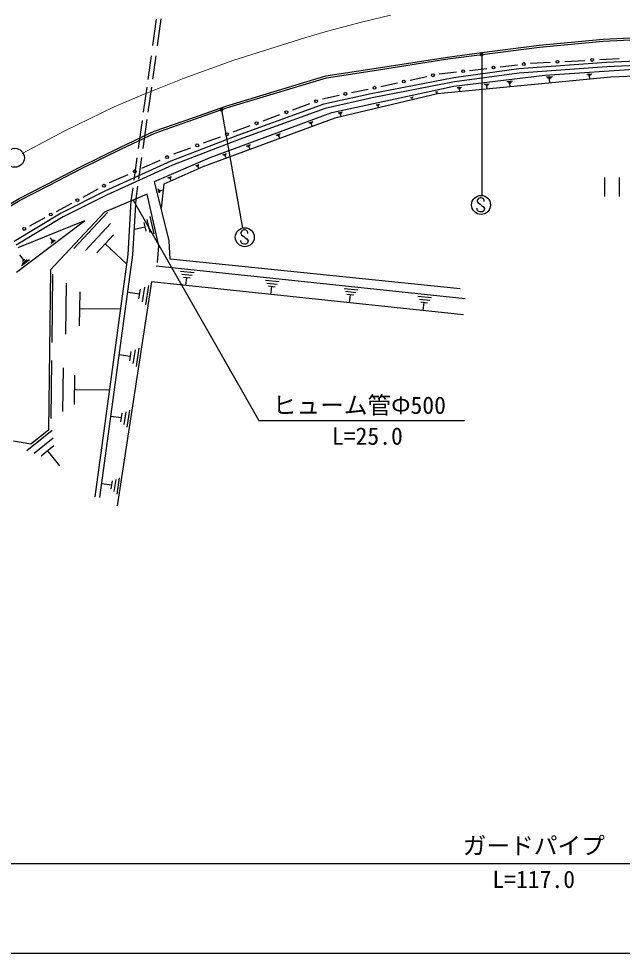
# Model space of a CAD drawing. Units: millimetres, scale not verified. Extents: x 40000 to 680000, y 20000 to 380000.
# Drawn here: x 173466 to 237173, y 205000 to 303669 of the extents above; entities that cross this region are included whole.
import ezdxf
from ezdxf.enums import TextEntityAlignment as Align

# ---------------------------------------------------------------- set-up
doc = ezdxf.new("R2010")
doc.units = ezdxf.units.MM
doc.header["$LTSCALE"] = 1000
doc.linetypes.add('CHAIN', pattern=[18.5, 12, -1.5, 3.5, -1.5])
for name, color, linetype, lineweight in [('M-BGD', 7, 'Continuous', 25), ('M-BMK', 2, 'CHAIN', 13), ('M-BMK-SRVR', 3, 'Continuous', 25), ('M-STR-STR3', 7, 'Continuous', 25), ('M-STR-STRC', 7, 'Continuous', 25), ('M-TTL-BAND', 7, 'Continuous', 25)]:
    doc.layers.add(name, color=color, linetype=linetype, lineweight=lineweight)
doc.styles.add('ＭＳ ゴシック', font='')
doc.styles.get('ＭＳ ゴシック').set_extended_font_data('MS Gothic')

# ---------------------------------------------------------------- blocks, each defined once
blk = doc.blocks.new('filled_dot')
at = {"color": 0, "linetype": 'Continuous', "lineweight": -2, "const_width": 1.25}
blk.add_lwpolyline([(-0.625, 0, 1), (0.625, 0, 1)], format="xyb", close=True, dxfattribs=at)

msp = doc.modelspace()

# ---------------------------------------------------------------- linework, layer by layer
at = {"layer": 'M-BGD'}
for p, q in [((187619, 300827), (188007, 303617)), ((188115, 300809), (188514, 303656)), ((228400, 300867), (235137, 301494)), ((228422, 300668), (235151, 301294)), ((235137, 301494), (242500, 301859)), ((235151, 301294), (242509, 301660)), ((218740, 299614), (222343, 300084)), ((222343, 300084), (228400, 300867)), ((222369, 299885), (228422, 300668)), ((187123, 297256), (187469, 299749)), ((187620, 297271), (187966, 299740)), ((210750, 298361), (218740, 299614)), ((210780, 298163), (218768, 299416)), ((218768, 299416), (222369, 299885)), ((235515, 299038), (226255, 298370)), ((227471, 298964), (229557, 299076)), ((231121, 299160), (233207, 299271)), ((234771, 299355), (236857, 299467)), ((245220, 299483), (235515, 299038)), ((245239, 299034), (235541, 298589)), ((205893, 297629), (210750, 298361)), ((205937, 297434), (210780, 298163)), ((217853, 297839), (219685, 298054)), ((226255, 298370), (219400, 297435)), ((221059, 298214), (222891, 298428)), ((224265, 298589), (226097, 298803)), ((235541, 298589), (226302, 297922)), ((228993, 297722), (241551, 298554)), ((252377, 298127), (235978, 297488)), ((195345, 294444), (205893, 297629)), ((195407, 294254), (205937, 297434)), ((219400, 297435), (210674, 295744)), ((214770, 297180), (216532, 297557)), ((235978, 297488), (217662, 295720)), ((219377, 296550), (228993, 297722)), ((226302, 297922), (219473, 296991)), ((224972, 297032), (225582, 297102)), ((225092, 296952), (225492, 297002)), ((229122, 297532), (229812, 297572)), ((229252, 297442), (229702, 297462)), ((229372, 297342), (229582, 297352)), ((229512, 296862), (229482, 297352)), ((233412, 297812), (233972, 297852)), ((233522, 297742), (233882, 297762)), ((233622, 297662), (233792, 297672)), ((233732, 297272), (233712, 297672)), ((186643, 293807), (187011, 296451)), ((187136, 293814), (187501, 296424)), ((206499, 293778), (219377, 296550)), ((208603, 295861), (210365, 296238)), ((219473, 296991), (210766, 295303)), ((211687, 296521), (213448, 296897)), ((219732, 296392), (220202, 296452)), ((219822, 296332), (220132, 296372)), ((219912, 296272), (220052, 296292)), ((220022, 295952), (219982, 296282)), ((222582, 296742), (223122, 296802)), ((222692, 296672), (223042, 296712)), ((222792, 296602), (222962, 296622)), ((222922, 296232), (222882, 296612)), ((225212, 296872), (225392, 296902)), ((225352, 296462), (225302, 296892)), ((205520, 295202), (207282, 295579)), ((210674, 295744), (205688, 294631)), ((210766, 295303), (205814, 294198)), ((217662, 295720), (206830, 293163)), ((214822, 295362), (215112, 295432)), ((214882, 295332), (215072, 295382)), ((214942, 295302), (215032, 295322)), ((215032, 295102), (214992, 295312)), ((217442, 295932), (217682, 295982)), ((217492, 295902), (217652, 295942)), ((217542, 295872), (217612, 295892)), ((217612, 295712), (217582, 295882)), ((191950, 293243), (195345, 294444)), ((192017, 293054), (195407, 294254)), ((205688, 294631), (196562, 291337)), ((205814, 294198), (196720, 290915)), ((202386, 294039), (204177, 294703)), ((211182, 294582), (211562, 294662)), ((211262, 294542), (211512, 294592)), ((211342, 294502), (211452, 294522)), ((211452, 294252), (211402, 294512)), ((187773, 291781), (191950, 293243)), ((187849, 291595), (192017, 293054)), ((206830, 293163), (192913, 288047)), ((193685, 289002), (206499, 293778)), ((199253, 292875), (201043, 293540)), ((207182, 293722), (207632, 293822)), ((207272, 293672), (207572, 293742)), ((207362, 293622), (207502, 293652)), ((207502, 293322), (207432, 293642)), ((186110, 289971), (186520, 292923)), ((186595, 289949), (187023, 293010)), ((196119, 291712), (197910, 292376)), ((204072, 292662), (204532, 292832)), ((204182, 292622), (204482, 292732)), ((204282, 292582), (204422, 292632)), ((204472, 292292), (204352, 292612)), ((184222, 290110), (187773, 291781)), ((184309, 289930), (187849, 291595)), ((196562, 291337), (189529, 288621)), ((192985, 290548), (194776, 291213)), ((200642, 291382), (201082, 291542)), ((200742, 291352), (201032, 291452)), ((200842, 291312), (200972, 291362)), ((201022, 291032), (200912, 291342)), ((179992, 288021), (184222, 290110)), ((196720, 290915), (189703, 288206)), ((197512, 290212), (197932, 290372)), ((197612, 290182), (197882, 290282)), ((197712, 290142), (197832, 290192)), ((197882, 289872), (197772, 290172)), ((180082, 287842), (184309, 289930)), ((189852, 289385), (191642, 290049)), ((195002, 289282), (195412, 289432)), ((195102, 289252), (195362, 289342)), ((195192, 289212), (195312, 289252)), ((195362, 288942), (195252, 289232)), ((189529, 288621), (182540, 285460)), ((189703, 288206), (182734, 285054)), ((185644, 286627), (185969, 288963)), ((186145, 286734), (186464, 289018)), ((186458, 287872), (188397, 288736)), ((187806, 286476), (193685, 289002)), ((192152, 288132), (192502, 288282)), ((192242, 288102), (192472, 288202)), ((192322, 288072), (192432, 288122)), ((176545, 286245), (179992, 288021)), ((176637, 286068), (180082, 287842)), ((183065, 286359), (185004, 287224)), ((192913, 288047), (188776, 286204)), ((192482, 287852), (192382, 288102)), ((173517, 284679), (176545, 286245)), ((189340, 280224), (187806, 286476)), ((188776, 286204), (188498, 283657)), ((189202, 286852), (189592, 287022)), ((189302, 286832), (189552, 286942)), ((189392, 286802), (189502, 286852)), ((189562, 286552), (189452, 286832)), ((235335, 284897), (235335, 286897)), ((236835, 286897), (236835, 284897)), ((173614, 284504), (176637, 286068)), ((182540, 285460), (177954, 283145)), ((180262, 284837), (181864, 285707)), ((185339, 284432), (185531, 285809)), ((185853, 284650), (186040, 285986)), ((188312, 285242), (188202, 285702)), ((188362, 285342), (188292, 285642)), ((188412, 285432), (188372, 285572)), ((188712, 285582), (188392, 285502)), ((169510, 282309), (173517, 284679)), ((169612, 282136), (173614, 284504)), ((177460, 283315), (179062, 284185)), ((182734, 285054), (178172, 282751)), ((187020, 285144), (182536, 283245)), ((185012, 278776), (185339, 284432)), ((185510, 278728), (185853, 284650)), ((188265, 279695), (187020, 285144)), ((182536, 283245), (176837, 277172)), ((179292, 279412), (182852, 283222)), ((177954, 283145), (172978, 280150)), ((178172, 282751), (173210, 279764)), ((173224, 276907), (180405, 282336)), ((180405, 282336), (173387, 279474)), ((174658, 281793), (176259, 282663)), ((186992, 282482), (187302, 281102)), ((187302, 282792), (187722, 280952)), ((180502, 279182), (183172, 282032)), ((185672, 281452), (186782, 281702)), ((186672, 282162), (186882, 281242)), ((176772, 280542), (177012, 280232)), ((177332, 280262), (176882, 279922)), ((177202, 280272), (176912, 280052)), ((177072, 280282), (176942, 280182)), ((181702, 278942), (183482, 280842)), ((189453, 278268), (189340, 280224)), ((184872, 277752), (182592, 279892)), ((188110, 277920), (188265, 279695)), ((173552, 278732), (174002, 278142)), ((181538, 253186), (185012, 278776)), ((182034, 253118), (185510, 278728)), ((220069, 275147), (189453, 278268)), ((174612, 278202), (173772, 277562)), ((174372, 278222), (173822, 277802)), ((174122, 278232), (173872, 278042)), ((220585, 274100), (187984, 277531)), ((176837, 277172), (176619, 260233)), ((176992, 269492), (177082, 276682)), ((190552, 277012), (191992, 276862)), ((190702, 276702), (191782, 276592)), ((190852, 276392), (191572, 276322)), ((191122, 275492), (191212, 276362)), ((178442, 270372), (178512, 275762)), ((187478, 275874), (183875, 252230)), ((186732, 275322), (186492, 273792)), ((187172, 275512), (186862, 273472)), ((220407, 272410), (187478, 275874)), ((199522, 276062), (200972, 275912)), ((199672, 275762), (200762, 275642)), ((199822, 275452), (200542, 275372)), ((200092, 274542), (200182, 275412)), ((179892, 271252), (179942, 274842)), ((184982, 274802), (186202, 274612)), ((186282, 275122), (186122, 274102)), ((207812, 275192), (209262, 275042)), ((207962, 274892), (209052, 274772)), ((208112, 274582), (208832, 274502)), ((208382, 273672), (208472, 274542)), ((215602, 274372), (217052, 274222)), ((215752, 274072), (216842, 273952)), ((215902, 273762), (216622, 273682)), ((216172, 272852), (216262, 273722)), ((184232, 272992), (179922, 273052)), ((185312, 268522), (185172, 267552)), ((185742, 268702), (185522, 267252)), ((186162, 268882), (185862, 266952)), ((176892, 261452), (176972, 267592)), ((184082, 268212), (185242, 268042)), ((178132, 262202), (178192, 266812)), ((179362, 262952), (179402, 266022)), ((183062, 264442), (179382, 264492)), ((183202, 261722), (184292, 261562)), ((184362, 262012), (184222, 261102)), ((184762, 262182), (184552, 260822)), ((185162, 262352), (184882, 260532)), ((174312, 258072), (177002, 260212)), ((176619, 260233), (174751, 258738)), ((174751, 258738), (172914, 259081)), ((175082, 257802), (177102, 259412)), ((175842, 257532), (177192, 258602)), ((177802, 256452), (176522, 258072)), ((182232, 254602), (183262, 254452)), ((183322, 254872), (183192, 254022)), ((183702, 255032), (183502, 253752)), ((184072, 255192), (183812, 253482))]:
    msp.add_line(p, q, dxfattribs=at)
for centre in [(226784, 298884), (230339, 299118), (233989, 299313), (220372, 298134), (223578, 298509), (214109, 297039), (217192, 297698), (211026, 296379), (204849, 294953), (207943, 295720), (201715, 293789), (198581, 292626), (195447, 291462), (192314, 290299), (189124, 289060), (185731, 287548), (182464, 286033), (179662, 284511), (176860, 282989), (174058, 281467)]:
    msp.add_circle(centre, 150, dxfattribs=at)
at = {"layer": 'M-BMK'}
for p, q in [((209635, 303297), (212717, 304058)), ((206059, 302359), (209635, 303297)), ((203758, 301684), (206059, 302359)), ((196157, 299283), (203758, 301684)), ((190923, 297403), (196157, 299283)), ((186714, 295697), (190923, 297403)), ((183526, 294355), (186714, 295697)), ((178337, 291823), (183526, 294355)), ((173847, 289447), (178337, 291823))]:
    msp.add_line(p, q, dxfattribs=at)
at = {"layer": 'M-BMK-SRVR'}
msp.add_circle((173064, 288986), 1000, dxfattribs=at)
at = {"layer": 'M-STR-STR3'}
for p, q in [((185560, 284526), (198800, 261263)), ((198800, 261263), (220508, 261263)), ((171856, 214480), (283805, 214480))]:
    msp.add_line(p, q, dxfattribs=at)
at = {"layer": 'M-STR-STRC'}
for p, q in [((222334, 299881), (222334, 285004)), ((194868, 294063), (197071, 281569)), ((221981, 284703), (221857, 284519)), ((221857, 284519), (221860, 284387)), ((221860, 284387), (221923, 284258)), ((221923, 284258), (222178, 284076)), ((222173, 284769), (221981, 284703)), ((222294, 284766), (222173, 284769)), ((222544, 284648), (222294, 284766)), ((222608, 284516), (222544, 284648)), ((222608, 284387), (222608, 284516)), ((221860, 283539), (221857, 283660)), ((221899, 283436), (221860, 283539)), ((221984, 283326), (221899, 283436)), ((222171, 283265), (221984, 283326)), ((222305, 283265), (222171, 283265)), ((222178, 284076), (222307, 283945)), ((222405, 283294), (222305, 283265)), ((222307, 283945), (222487, 283829)), ((222547, 283386), (222405, 283294)), ((222487, 283829), (222613, 283629)), ((222608, 283518), (222547, 283386)), ((222613, 283629), (222608, 283518)), ((197041, 281298), (196917, 281114)), ((197233, 281364), (197041, 281298)), ((197354, 281362), (197233, 281364)), ((197604, 281243), (197354, 281362)), ((197667, 281111), (197604, 281243)), ((196917, 281114), (196919, 280982)), ((196919, 280134), (196917, 280256)), ((196919, 280982), (196983, 280853)), ((196983, 280853), (197238, 280672)), ((197238, 280672), (197367, 280540)), ((197367, 280540), (197546, 280424)), ((197546, 280424), (197673, 280224)), ((197667, 280982), (197667, 281111)), ((197673, 280224), (197667, 280113)), ((196959, 280032), (196919, 280134)), ((197043, 279921), (196959, 280032)), ((197230, 279861), (197043, 279921)), ((197365, 279861), (197230, 279861)), ((197465, 279889), (197365, 279861)), ((197607, 279982), (197465, 279889)), ((197667, 280113), (197607, 279982))]:
    msp.add_line(p, q, dxfattribs=at)
for centre in [(222264, 284006), (197324, 280601)]:
    msp.add_circle(centre, 1000, dxfattribs=at)
at = {"layer": 'M-TTL-BAND'}
msp.add_line((40000, 205000), (579000, 205000), dxfattribs=at)

# ---------------------------------------------------------------- block references
at = {"layer": 'M-STR-STRC', "xscale": 160, "yscale": 160}
for p, rotation in [((222334, 299881), 270), ((194868, 294063), 280)]:
    msp.add_blockref('filled_dot', p, dxfattribs=dict(at, rotation=rotation))

# ---------------------------------------------------------------- texts
at = {"layer": 'M-STR-STR3', "style": 'ＭＳ ゴシック'}
for s, p in [('ヒューム管Ф500', (200279, 262865)), ('L=25.0', (206529, 259605)), ('ガードパイプ', (220331, 216360)), ('L=117.0', (223456, 212813))]:
    msp.add_text(s, height=1833, dxfattribs=at).set_placement(p, align=Align.MIDDLE_LEFT)

doc.saveas('drawing.dxf')
